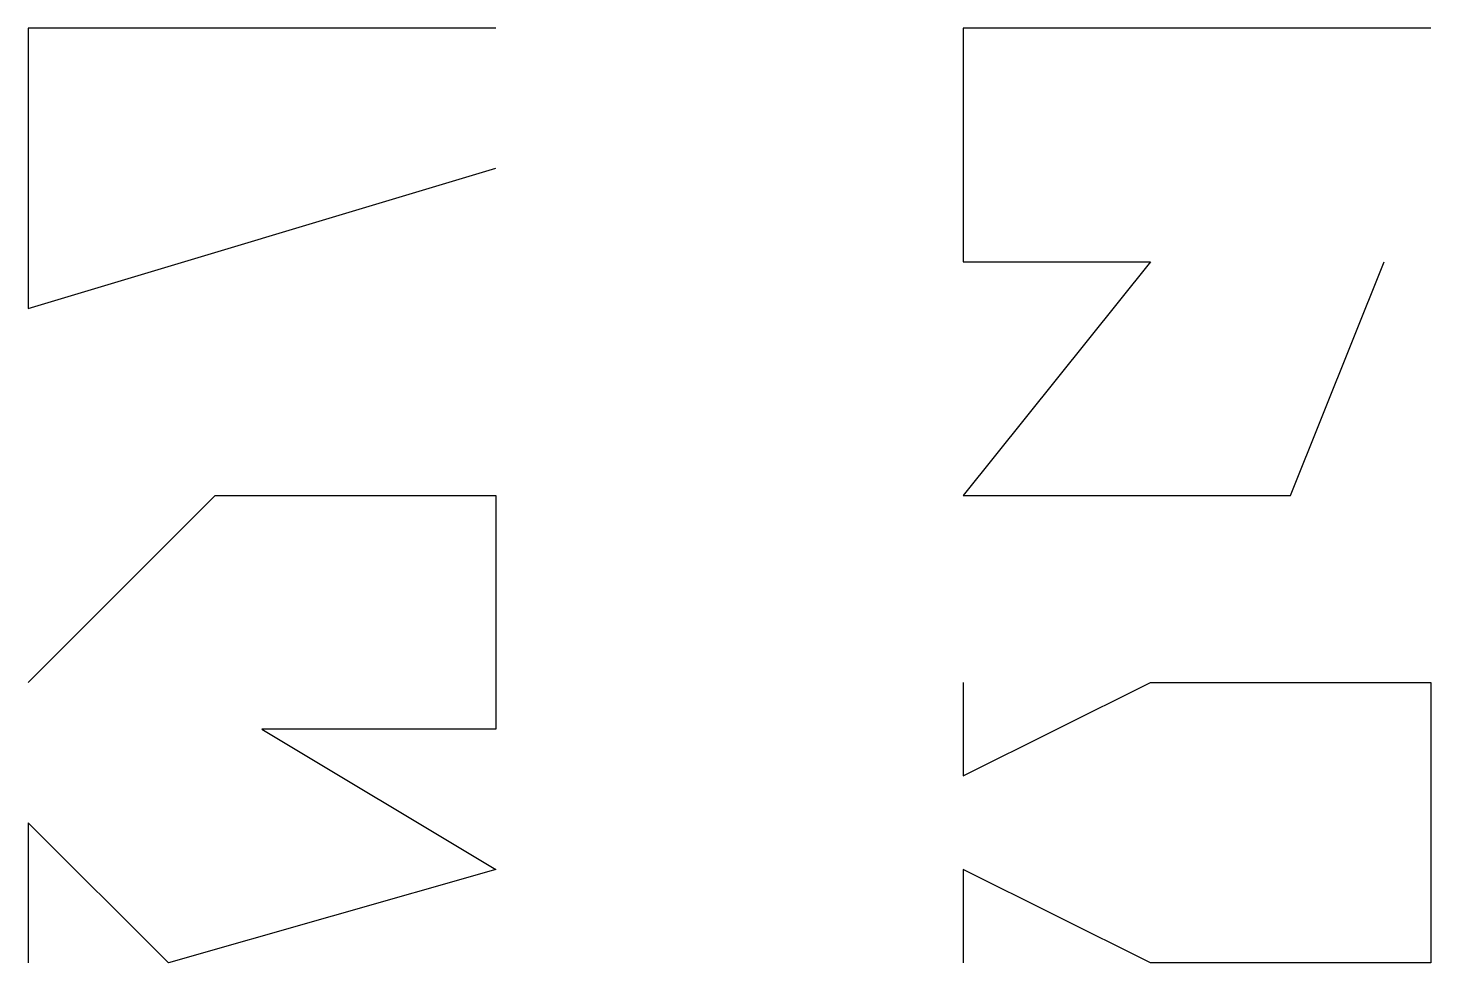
# Model space of a CAD drawing. Header units: millimetres. Extents: x 10 to 40, y 10 to 30.
import ezdxf

# ---------------------------------------------------------------- set-up
doc = ezdxf.new("R2010")
doc.units = ezdxf.units.MM
doc.layers.get('0').update_dxf_attribs({"lineweight": 25, "true_color": 0xffffff})

msp = doc.modelspace()

# ---------------------------------------------------------------- linework, layer by layer
for points in [[(20, 30), (10, 30), (10, 24), (20, 27)], [(40, 30), (30, 30), (30, 25), (34, 25), (30, 20), (37, 20), (39, 25)], [(10, 16), (14, 20), (20, 20), (20, 15), (15, 15), (20, 12), (13, 10), (10, 13), (10, 10)], [(30, 16), (30, 14), (34, 16), (40, 16), (40, 10), (34, 10), (30, 12), (30, 10)]]:
    msp.add_lwpolyline(points)

doc.saveas('drawing.dxf')
